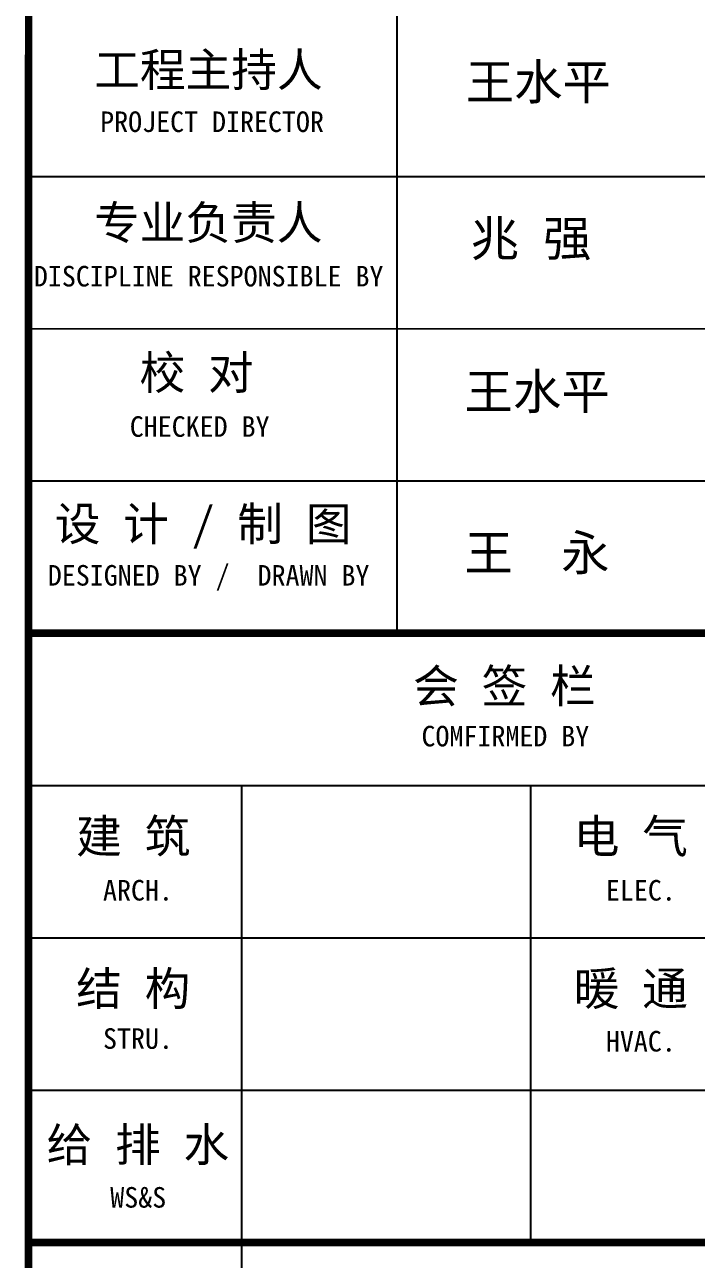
# Model space of a CAD drawing. Extents: x 4995099 to 5303443, y 4627657 to 4889583.
# Drawn here: x 5290181 to 5297679, y 4820139 to 4833920 of the extents above; entities that cross this region are included whole.
import ezdxf

# ---------------------------------------------------------------- set-up
doc = ezdxf.new("R2010")
doc.units = 0
doc.header["$LTSCALE"] = 1000
doc.header["$MEASUREMENT"] = 0
doc.layers.add('PUB_TEXT', color=7, linetype='CONTINUOUS')
doc.layers.add('PUB_TITLE', color=4, linetype='CONTINUOUS')
doc.styles.add('TQ', font='')
doc.styles.get('TQ').set_extended_font_data('SimSun')

msp = doc.modelspace()

# ---------------------------------------------------------------- linework, layer by layer
at = {"layer": 'PUB_TITLE'}
for p, q in [((5294338.3, 4827126.7), (5294339, 4839026.7)), ((5290224.6, 4832227), (5301444.5, 4832226.3)), ((5290224.5, 4830527), (5301444.4, 4830526.3)), ((5290224.4, 4828827), (5301444.3, 4828826.3)), ((5290224.3, 4827127), (5301444.2, 4827126.3)), ((5290224.2, 4825427), (5301444.1, 4825426.3)), ((5292603.1, 4820326.9), (5292603.4, 4825426.9)), ((5295833.1, 4820326.7), (5295833.4, 4825426.7)), ((5290224.1, 4823727), (5301444, 4823726.3)), ((5290224, 4822027), (5301443.9, 4822026.3)), ((5292603.8, 4813482.7), (5292604.2, 4820326.9))]:
    msp.add_line(p, q, dxfattribs=at)
at = {"layer": 'PUB_TITLE', "lineweight": 40}
msp.add_line((5290223.8, 4820327), (5301443.8, 4820326.3), dxfattribs=at)
at = {"layer": 'PUB_TITLE', "lineweight": 40, "const_width": 85, "elevation": 0}
for points in [[(5290228, 4887582.7), (5290223.1, 4807583.2)], [(5290228, 4887582.7), (5290223.1, 4807583.2)], [(5290224.3, 4827127), (5301444.2, 4827126.3)]]:
    msp.add_lwpolyline(points, dxfattribs=at)
at = {"layer": 'PUB_TITLE', "const_width": 85, "elevation": 0}
msp.add_lwpolyline([(5290223.8, 4820327), (5301443.8, 4820326.3)], dxfattribs=at)

# ---------------------------------------------------------------- texts
at = {"layer": 'PUB_TEXT', "style": 'TQ'}
for s, p in [('王水平', (5295104, 4833083.3, 55.6)), ('兆 强', (5295159.4, 4831336.7, 55.6)), ('王水平', (5295091.8, 4829627.2, 55.6)), ('王  永', (5295091.8, 4827827.2, 55.6))]:
    msp.add_text(s, height=396, dxfattribs=at).set_placement(p)
at = {"layer": 'PUB_TEXT', "attachment_point": 1, "rotation": 359.99644, "style": 'TQ'}
for s, insert, char_height, width in [('工程主持人', (5290956.4, 4833604.1, 0), 374, 3479.105), ('PROJECT DIRECTOR', (5291023.3, 4832951.7, 0), 229.499, 4799.073), ('专业负责人', (5290954.6, 4831897.4, 0), 374, 3323.051), ('DISCIPLINE RESPONSIBLE BY', (5290283.1, 4831227.4, 0), 229.499, 4799.073), ('校 对', (5291462.7, 4830224.2, 0), 374, 4012.262), ('CHECKED BY', (5291353.5, 4829549.1, 0), 229.5, 4799.073), ('设 计 / 制 图', (5290516.3, 4828535.5, 0), 374, 5153.898), ('DESIGNED BY /  DRAWN BY', (5290438.9, 4827888.2, 0), 229.499, 4799.073), ('会 签 栏', (5294517.2, 4826723.9, 0), 374, 4447.175), ('COMFIRMED BY', (5294610.7, 4826093.4, 0), 229.499, 4799.073), ('建 筑', (5290755.3, 4825048.1, 0), 374, 4011.977), ('电 气', (5296310.3, 4825047.8, 0), 374, 4011.977), ('   ARCH.', (5290586.5, 4824373, 0), 229.5, 4799.073), ('   ELEC.', (5296201, 4824372.7, 0), 229.5, 4799.073), ('结 构', (5290755.2, 4823348.1, 0), 374, 4011.977), ('暖 通', (5296310.2, 4823347.8, 0), 374, 4011.977), ('   STRU.', (5290586.4, 4822717.7, 0), 229.5, 4799.073), ('   HVAC.', (5296200.9, 4822687.6, 0), 229.5, 4799.073), ('给 排 水', (5290425.1, 4821605.2, 0), 374, 4447.175), ('   WS&S', (5290667.5, 4820944.9, 0), 229.5, 4882.372)]:
    msp.add_mtext(s, dxfattribs=dict(at, insert=insert, char_height=char_height, width=width))

doc.saveas('drawing.dxf')
